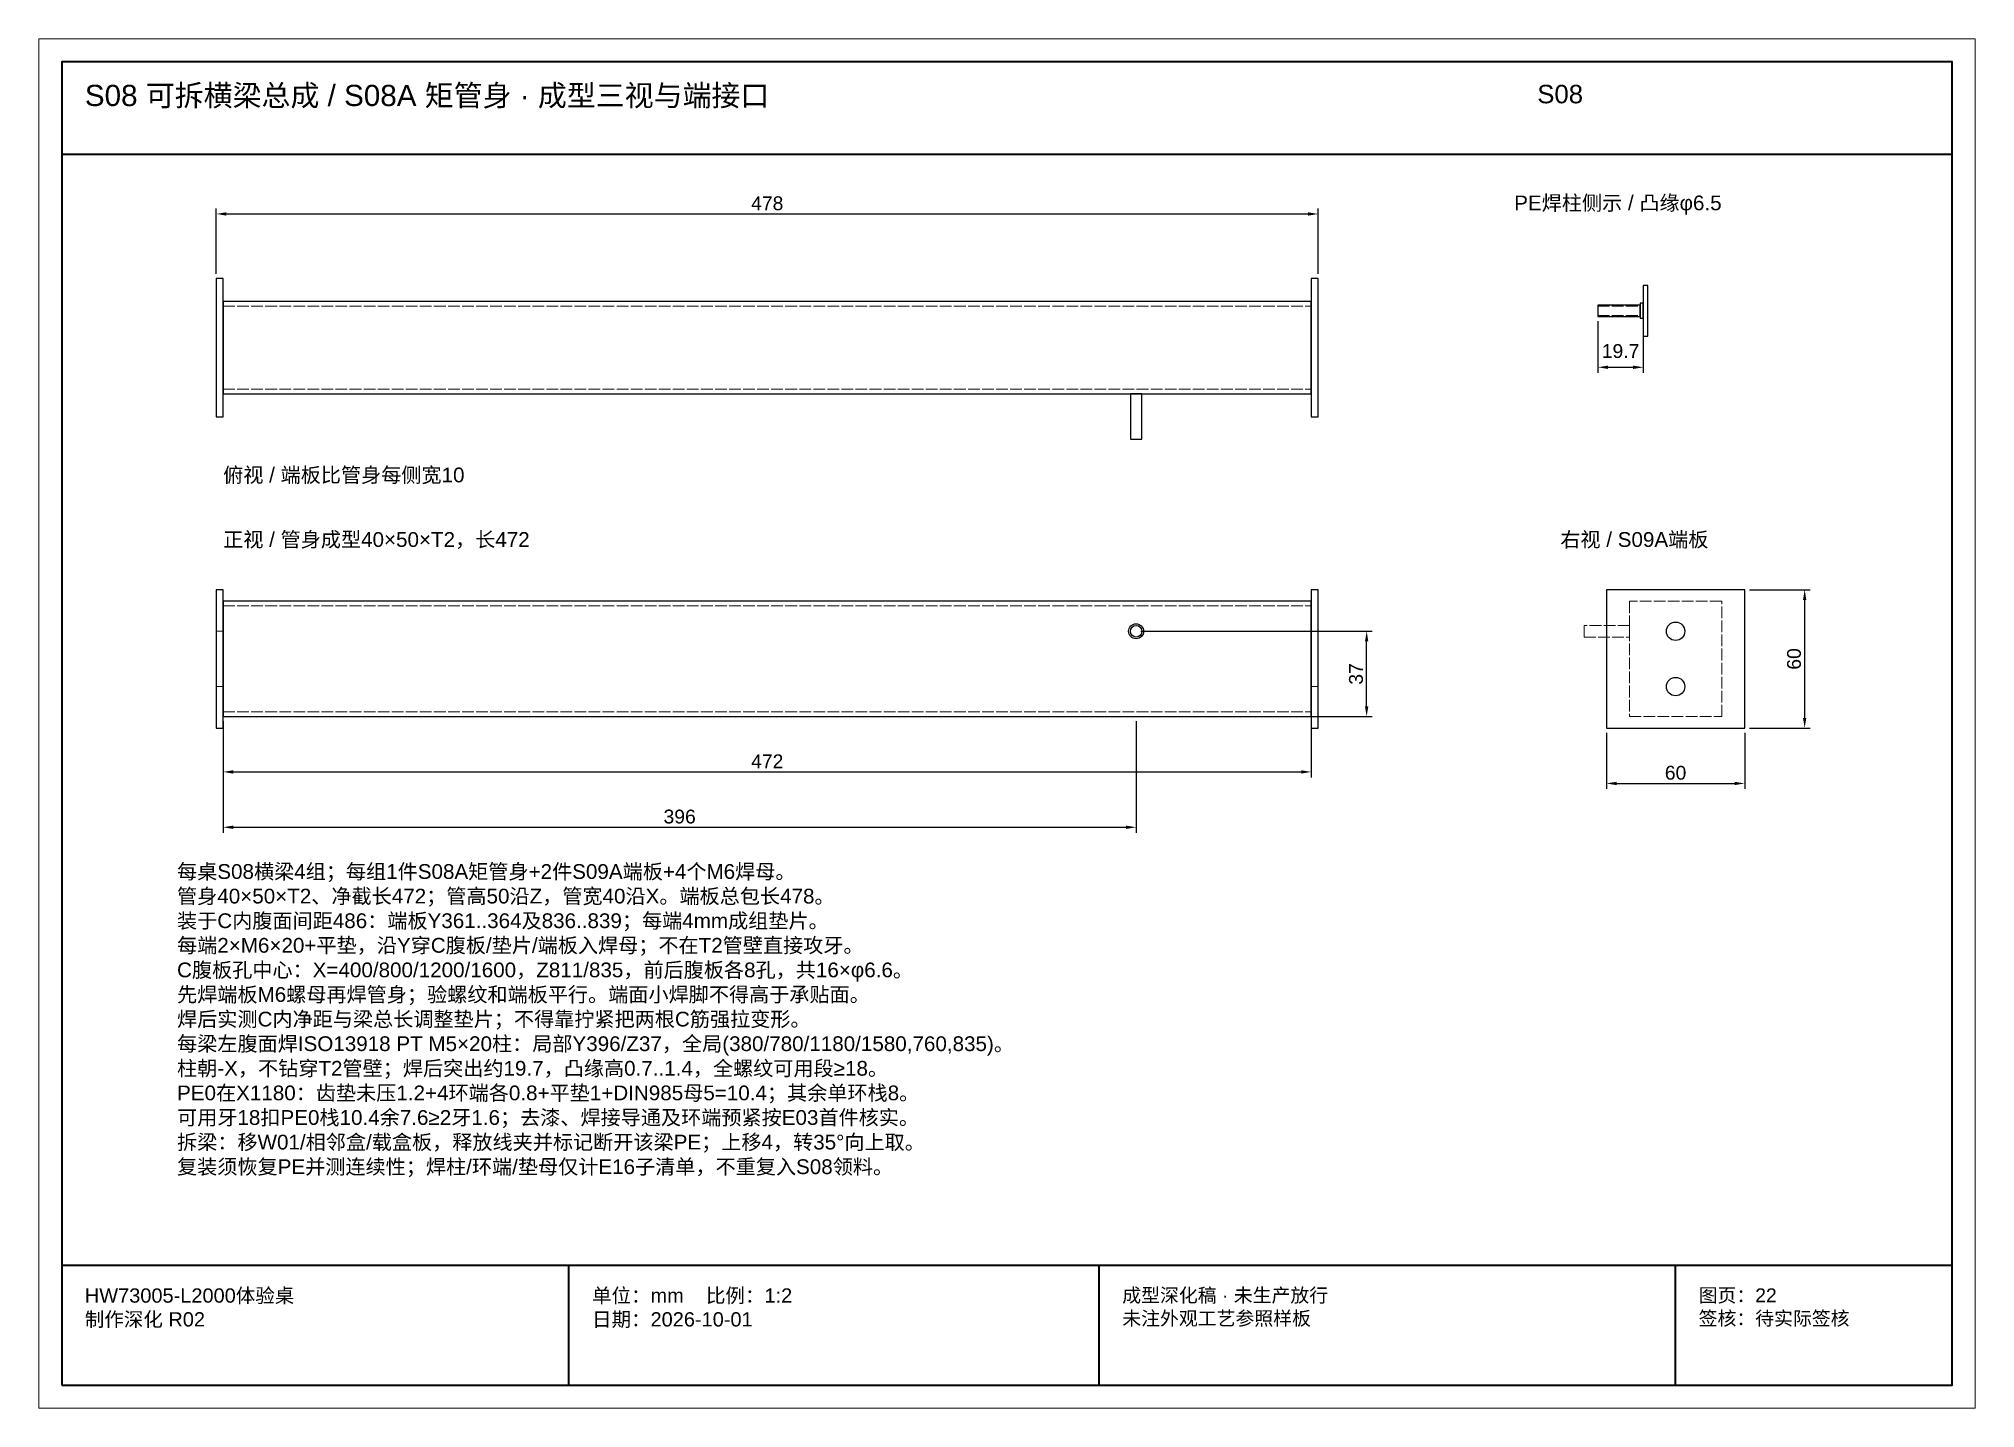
# Paper-space layout 'S08' of a CAD drawing. Header units: millimetres. Extents: x 0 to 420, y 0 to 297.
# The model-space entities are those that its viewports show. They can reach past a viewport. Long polylines and large blocks are cut down to what shows.
import ezdxf

# ---------------------------------------------------------------- set-up
doc = ezdxf.new("R2010")
doc.units = ezdxf.units.MM
doc.linetypes.add('DASHED', pattern=[1.524, 1.27, -0.254])
for name, color, linetype, lineweight in [('DIM', 7, 'Continuous', 13), ('FRAME', 7, 'Continuous', 35), ('HIDDEN', 8, 'DASHED', 13), ('NOTE', 7, 'Continuous', 18), ('OUTLINE', 7, 'Continuous', 25)]:
    doc.layers.add(name, color=color, linetype=linetype, lineweight=lineweight)
doc.styles.add('CN', font='Arial Unicode.ttf')
doc.dimstyles.new('D2', dxfattribs={"dimtxt": 6, "dimasz": 4.4, "dimexe": 2.4, "dimexo": 2, "dimgap": 1.6, "dimtad": 1, "dimdsep": 46, "dimtxsty": 'CN', "dimcen": 2.5, "dimclrd": 7, "dimclre": 7, "dimclrt": 7, "dimazin": 3, "dimtfac": 1, "dimtmove": 0, "dimatfit": 3})

msp = doc.modelspace()

# ---------------------------------------------------------------- linework, layer by layer
at = {"layer": 'FRAME'}
for p, q in [((252010, 544), (252830, 544)), ((252010, 62), (252830, 62)), ((252230, 10), (252230, 62)), ((252460, 10), (252460, 62)), ((252710, 10), (252710, 62))]:
    msp.add_line(p, q, dxfattribs=at)
msp.add_lwpolyline([(252010, 10), (252830, 10), (252830, 584), (252010, 584)], close=True, dxfattribs=at)
at = {"layer": 'HIDDEN'}
for p, q in [((252080, 478), (252552, 478)), ((252676.3, 478), (252694.6, 478)), ((252676.3, 474), (252694.6, 474)), ((252080, 442), (252552, 442)), ((252080, 348), (252552, 348)), ((252077, 337), (252080, 337)), ((252552, 337), (252555, 337)), ((252077, 313), (252080, 313)), ((252552, 313), (252555, 313)), ((252080, 302), (252552, 302))]:
    msp.add_line(p, q, dxfattribs=at)
for points in [[(252690, 300), (252730, 300), (252730, 350), (252690, 350)], [(252670.3, 334.5), (252690, 334.5), (252690, 339.5), (252670.3, 339.5)]]:
    msp.add_lwpolyline(points, close=True, dxfattribs=at)
at = {"layer": 'OUTLINE'}
for points in [[(252077, 430), (252080, 430), (252080, 490), (252077, 490)], [(252552, 430), (252555, 430), (252555, 490), (252552, 490)], [(252080, 440), (252552, 440), (252552, 480), (252080, 480)], [(252694.6, 472.75), (252696, 472.75), (252696, 479.25), (252694.6, 479.25)], [(252696, 465), (252698, 465), (252698, 487), (252696, 487)], [(252676.3, 473.5), (252694.6, 473.5), (252694.6, 478.5), (252676.3, 478.5)], [(252473.5, 420.3), (252478.5, 420.3), (252478.5, 440), (252473.5, 440)], [(252077, 295), (252080, 295), (252080, 355), (252077, 355)], [(252552, 295), (252555, 295), (252555, 355), (252552, 355)], [(252680, 295), (252740, 295), (252740, 355), (252680, 355)], [(252080, 300), (252552, 300), (252552, 350), (252080, 350)]]:
    msp.add_lwpolyline(points, close=True, dxfattribs=at)
for centre, radius in [((252476, 337), 3.25), ((252476, 337), 2.5), ((252710, 337), 4), ((252710, 313), 4)]:
    msp.add_circle(centre, radius, dxfattribs=at)

# ---------------------------------------------------------------- texts
at = {"layer": 'NOTE', "attachment_point": 1, "style": 'CN'}
for s, insert, char_height, width in [('S08 可拆横梁总成 / S08A 矩管身 · 成型三视与端接口', (252020, 574), 9.2, 620), ('S08', (252650, 574), 8, 180), ('PE焊柱侧示 / 凸缘φ6.5', (252640, 526), 6.4, 180), ('俯视 / 端板比管身每侧宽10', (252080, 408), 6.4, 480), ('正视 / 管身成型40×50×T2，长472', (252080, 380), 6.4, 500), ('右视 / S09A端板', (252660, 380), 6.4, 180), ('每桌S08横梁4组；每组1件S08A矩管身+2件S09A端板+4个M6焊母。\\P管身40×50×T2、净截长472；管高50沿Z，管宽40沿X。端板总包长478。\\P装于C内腹面间距486：端板Y361..364及836..839；每端4mm成组垫片。\\P每端2×M6×20+平垫，沿Y穿C腹板/垫片/端板入焊母；不在T2管壁直接攻牙。\\PC腹板孔中心：X=400/800/1200/1600，Z811/835，前后腹板各8孔，共16×φ6.6。\\P先焊端板M6螺母再焊管身；验螺纹和端板平行。端面小焊脚不得高于承贴面。\\P焊后实测C内净距与梁总长调整垫片；不得靠拧紧把两根C筋强拉变形。\\P每梁左腹面焊ISO13918 PT M5×20柱：局部Y396/Z37，全局(380/780/1180/1580,760,835)。\\P柱朝-X，不钻穿T2管壁；焊后突出约19.7，凸缘高0.7..1.4，全螺纹可用段≥18。\\PPE0在X1180：齿垫未压1.2+4环端各0.8+平垫1+DIN985母5=10.4；其余单环栈8。\\P可用牙18扣PE0栈10.4余7.6≥2牙1.6；去漆、焊接导通及环端预紧按E03首件核实。\\P拆梁：移W01/相邻盒/载盒板，释放线夹并标记断开该梁PE；上移4，转35°向上取。\\P复装须恢复PE并测连续性；焊柱/环端/垫母仅计E16子清单，不重复入S08领料。', (252060, 236), 6.4, 720), ('HW73005-L2000体验桌\\P制作深化 R02', (252020, 52), 6.2, 200), ('单位：mm    比例：1:2\\P日期：2026-10-01', (252240, 52), 6.2, 210), ('成型深化稿 · 未生产放行\\P未注外观工艺参照样板', (252470, 52), 6, 230), ('图页：22\\P签核：待实际签核', (252720, 52), 6, 110)]:
    msp.add_mtext(s, dxfattribs=dict(at, insert=insert, char_height=char_height, width=width))

# ---------------------------------------------------------------- dimensions: what is measured, and where the dimension line sits
at = {"layer": 'DIM'}
for base, p1, p2 in [((252077, 518), (252077, 490), (252555, 490)), ((252676.3, 451.5), (252676.3, 473.5), (252696, 473.5)), ((252080, 276), (252080, 300), (252552, 300)), ((252080, 252), (252080, 300), (252476, 300)), ((252680, 271), (252680, 295), (252740, 295))]:
    msp.add_linear_dim(base=base, p1=p1, p2=p2, dimstyle='D2', dxfattribs=at).render()
for base, p1, p2 in [((252766, 295), (252740, 295), (252740, 355)), ((252576, 300), (252476, 300), (252476, 337))]:
    msp.add_linear_dim(base=base, p1=p1, p2=p2, angle=90, dimstyle='D2', dxfattribs=at).render()

psp = doc.layouts.new('S08')

# ---------------------------------------------------------------- viewports
at = {"layer": 'Defpoints'}
psp.add_viewport(center=(210, 148.5), size=(420, 297), view_center_point=(252420, 297), view_height=594, dxfattribs=at)

doc.saveas('drawing.dxf')
